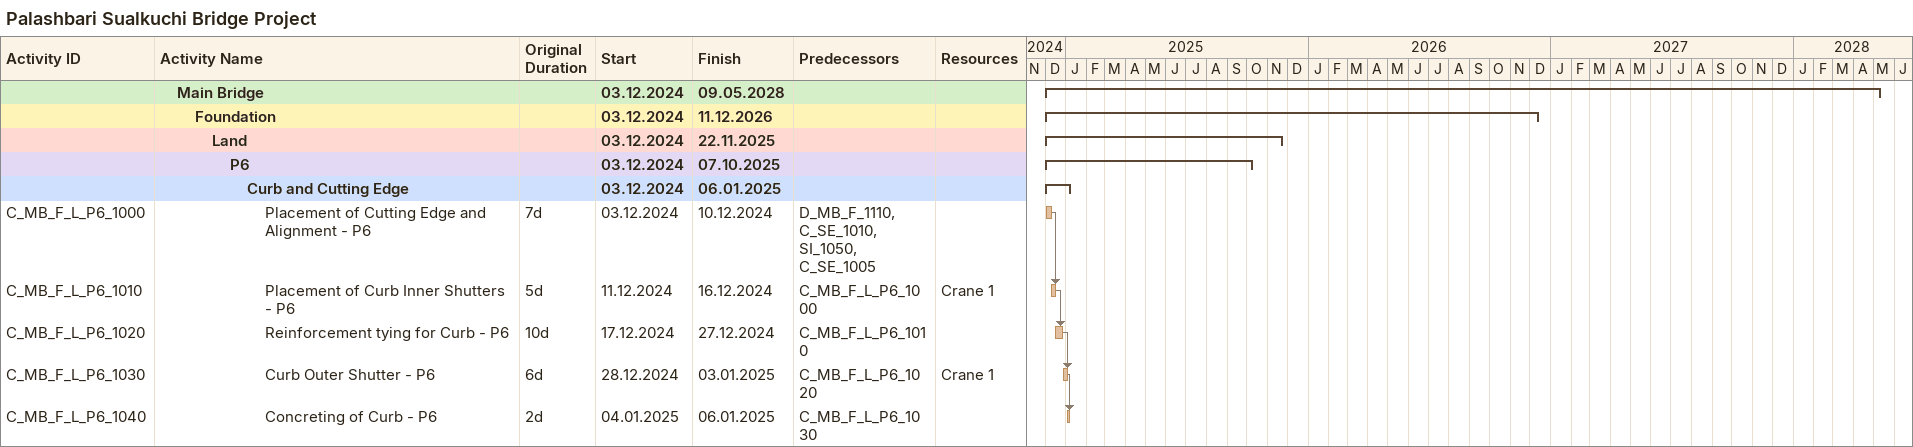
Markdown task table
Palashbari Sualkuchi Bridge Project

| ID | Level | Task | Original duration | Start | Finish | Predecessors | Resources |
|---|---|---|---|---|---|---|---|
|  | 2 | **Main Bridge** |  | 2024-12-03 | 2028-05-09 |  |  |
|  | 3 | **Foundation** |  | 2024-12-03 | 2026-12-11 |  |  |
|  | 4 | **Land** |  | 2024-12-03 | 2025-11-22 |  |  |
|  | 5 | **P6** |  | 2024-12-03 | 2025-10-07 |  |  |
|  | 6 | **Curb and Cutting Edge** |  | 2024-12-03 | 2025-01-06 |  |  |
| C_MB_F_L_P6_1000 | 7 | Placement of Cutting Edge and Alignment - P6 | 7d | 2024-12-03 | 2024-12-10 | D_MB_F_1110, C_SE_1010, SI_1050, C_SE_1005 |  |
| C_MB_F_L_P6_1010 | 7 | Placement of Curb Inner Shutters - P6 | 5d | 2024-12-11 | 2024-12-16 | C_MB_F_L_P6_1000 | Crane 1 |
| C_MB_F_L_P6_1020 | 7 | Reinforcement tying for Curb - P6 | 10d | 2024-12-17 | 2024-12-27 | C_MB_F_L_P6_1010 |  |
| C_MB_F_L_P6_1030 | 7 | Curb Outer Shutter - P6 | 6d | 2024-12-28 | 2025-01-03 | C_MB_F_L_P6_1020 | Crane 1 |
| C_MB_F_L_P6_1040 | 7 | Concreting of Curb - P6 | 2d | 2025-01-04 | 2025-01-06 | C_MB_F_L_P6_1030 |  |
